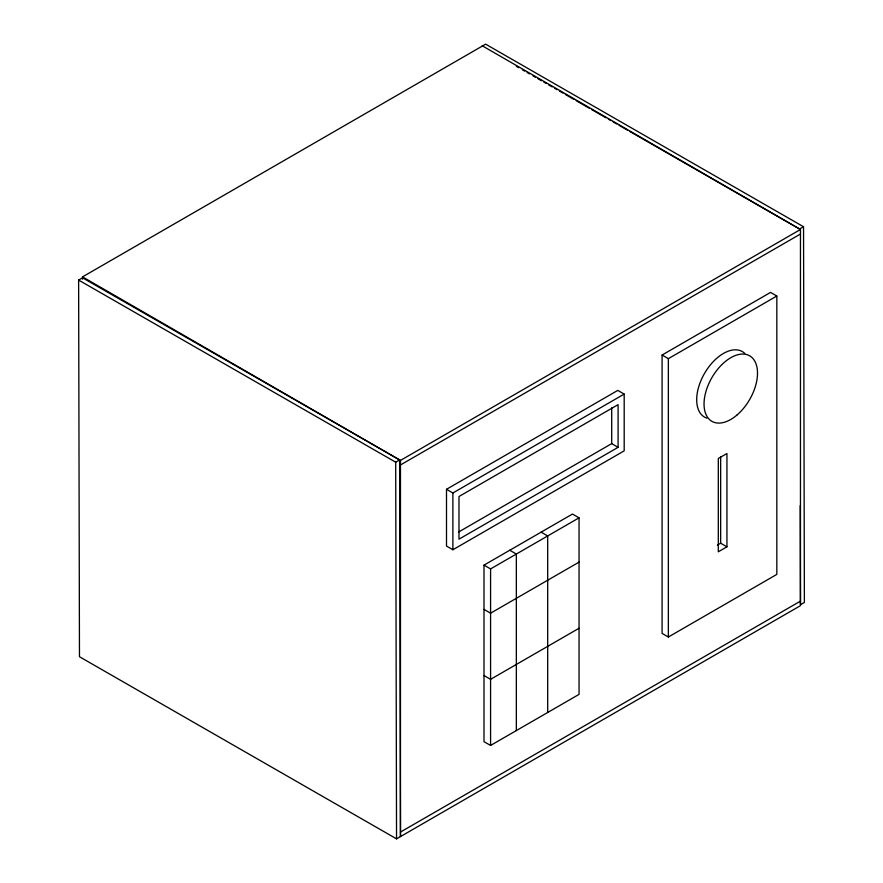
<?xml version="1.0" encoding="UTF-8"?>
<svg xmlns="http://www.w3.org/2000/svg" width="883" height="883" viewBox="0 0 883 883"><rect width="100%" height="100%" fill="white"/><g stroke="black" fill="none" stroke-linecap="round" stroke-linejoin="round"><path stroke-width="1.32" d="M481.688 46.413L485.617 44.15L803.541 226.743L804.38 602.449L800.451 604.712L800.23 505.628M82.538 279.149L82.538 276.876L482.537 45.949L800.462 229.503L800.462 605.672L396.544 838.85L79.47 656.731L78.62 280.077L82.549 277.814L399.624 459.933L400.474 836.587L400.463 460.429L800.462 229.503M78.62 280.077L395.694 462.195L399.624 459.933M803.541 226.743L799.612 229.017L629.899 131.534M400.463 464.966L800.462 234.028M662.084 355.032L770.561 292.405L776.83 296.026L776.83 574.391L668.354 637.018L662.084 633.398L662.084 355.032L668.354 358.664L776.83 296.026M446.5 489.303L617.802 390.396L624.193 394.083L624.193 450.849L452.88 549.756L446.5 546.058L446.5 489.303L452.88 492.99L624.193 394.083M458.531 532.063L611.698 443.63L618.089 447.328L618.089 404.657L458.983 496.511L458.983 539.182L618.089 447.328M484.005 565.131L572.471 514.049L579.049 517.846L579.049 694.38L490.584 745.451L484.005 741.665L484.005 565.131L490.584 568.917L579.049 517.846M579.049 562.129L490.584 613.199L484.005 609.402M717.426 545.065L720.66 543.2L726.941 546.82L726.941 453.52L718.309 458.498L718.309 551.809L726.941 546.82M579.049 628.255L490.584 679.325L484.005 675.539M400.463 832.073L800.462 601.135M516.345 66.324L518.74 67.693M522.328 69.757L524.712 71.126M527.107 72.505L529.502 73.874M533.078 75.938L535.473 77.307M537.868 78.675L541.445 80.739M543.84 82.108L546.235 83.488M548.619 84.856L552.206 86.92M554.601 88.289L556.985 89.658M559.38 91.037L562.968 93.09M565.352 94.47L573.718 99.271M576.113 100.651L589.259 108.201M591.643 109.569L605.992 117.803M608.376 119.183L610.771 120.552M613.166 121.931L616.742 123.984M619.138 125.353L627.504 130.165M541.124 532.151L547.692 535.948L547.692 712.482M82.538 276.876L400.463 460.429M509.767 550.252L516.345 554.049L516.345 730.583M395.694 462.195L396.544 838.85M720.66 456.754L720.66 543.2M668.354 358.664L668.354 637.018M611.698 407.847L611.698 443.63M490.584 568.917L490.584 745.451M452.88 492.99L452.88 549.756M706.963 418.167A37.814 21.832 -60 0 1 704.678 373.134A37.814 21.832 -60 0 1 744.777 353.421M736.797 415.187A37.814 21.832 -60 0 0 750.329 356.235A37.814 21.832 -60 0 0 705.208 394.315A37.814 21.832 -60 0 0 736.797 415.187"/></g></svg>
